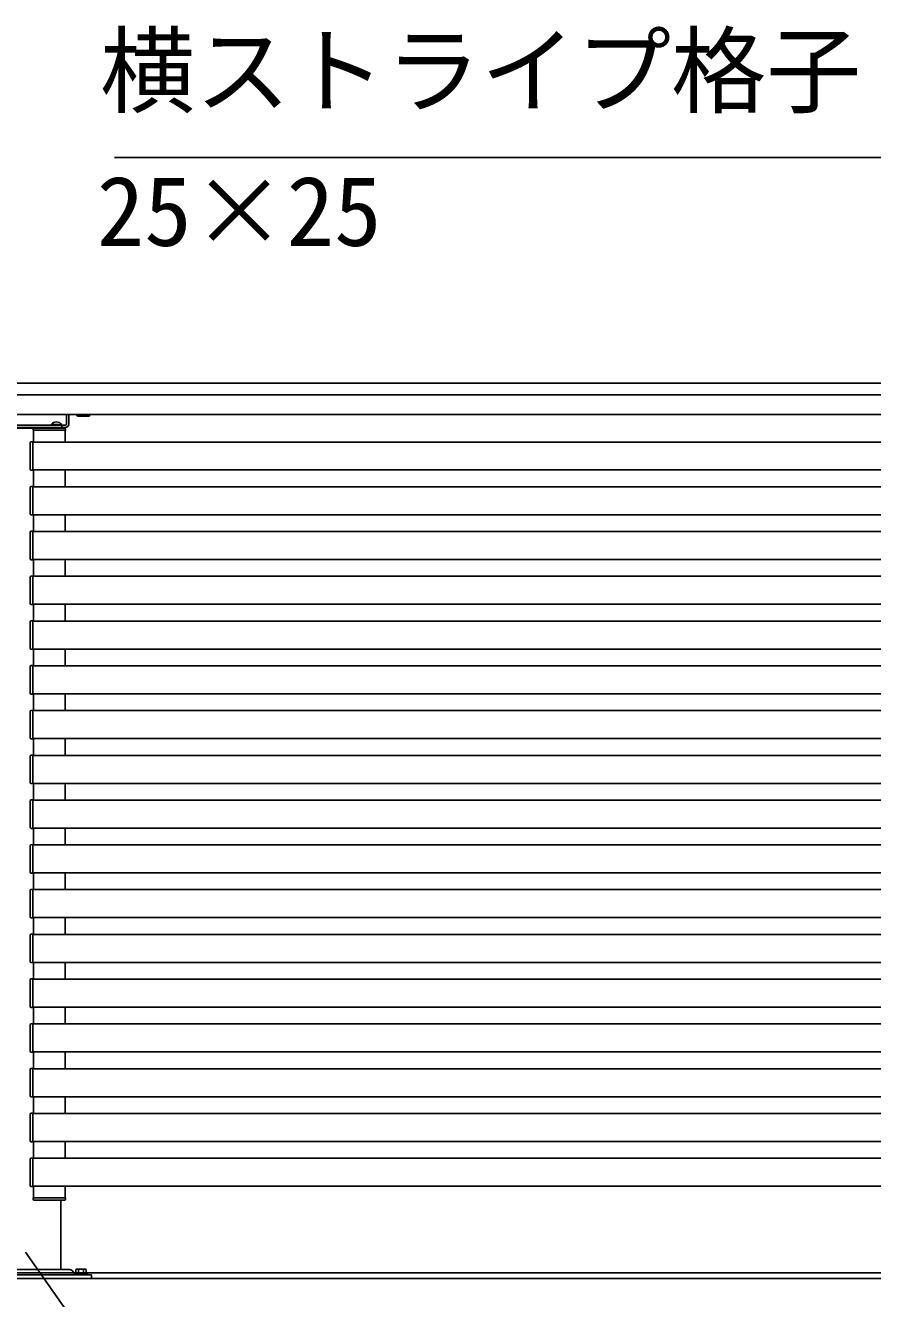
# Model space of a CAD drawing. Units: millimetres, scale not verified. Extents: x -4375 to 4375, y -6498 to 6472.
# Drawn here: x -9 to 748, y 784 to 1921 of the extents above; entities that cross this region are included whole.
import ezdxf
from ezdxf.enums import TextEntityAlignment as Align

# ---------------------------------------------------------------- set-up
doc = ezdxf.new("R2010")
doc.units = ezdxf.units.MM
doc.header["$LTSCALE"] = 30
doc.layers.add('0-3_YKK_A1', color=4, linetype='Continuous')
doc.layers.add('0-4_YKK_D', color=6, linetype='Continuous')
doc.styles.add('ＭＳ ゴシック', font='')
doc.styles.get('ＭＳ ゴシック').set_extended_font_data('MS Gothic')

msp = doc.modelspace()

# ---------------------------------------------------------------- linework, layer by layer
at = {"layer": '0-3_YKK_A1'}
for p, q in [((-1169.73, 1601.6), (1275.77, 1601.6)), ((-1169.73, 1591.1), (1275.77, 1591.1)), ((-1169.73, 1573.6), (1275.9, 1573.6)), ((27.77, 1565.1), (27.77, 1573.6)), ((27.77, 1565.1), (27.77, 1573.6)), ((29.77, 1565.1), (29.77, 1573.6)), ((29.77, 1565.1), (29.77, 1573.6)), ((37, 1572.75), (37, 1573.6)), ((37, 1572.75), (37, 1573.6)), ((37.77, 1572.3), (37, 1572.75)), ((37.77, 1572.3), (37, 1572.75)), ((37.77, 1572.3), (47.77, 1572.3)), ((47.77, 1572.3), (37.77, 1572.3)), ((39.89, 1572.75), (39.89, 1573.6)), ((39.89, 1572.75), (39.89, 1573.6)), ((45.66, 1572.75), (45.66, 1573.6)), ((45.66, 1572.75), (45.66, 1573.6)), ((47.77, 1572.3), (48.55, 1572.75)), ((47.77, 1572.3), (48.55, 1572.75)), ((48.55, 1572.75), (48.55, 1573.6)), ((48.55, 1572.75), (48.55, 1573.6)), ((26.77, 1564.1), (-41.23, 1564.1)), ((-41.23, 1564.1), (26.77, 1564.1)), ((-41.23, 1562.1), (26.77, 1562.1)), ((26.77, 1562.1), (-41.23, 1562.1)), ((-1.93, 1559.6), (-1.93, 1560.6)), ((-1.93, 1559.6), (26.97, 1559.6)), ((-1.73, 1549.1), (-1.73, 1559.6)), ((-0.93, 1561.6), (25.97, 1561.6)), ((14.02, 1564.61), (14.02, 1564.1)), ((14.02, 1564.1), (23.52, 1564.1)), ((23.52, 1564.1), (14.02, 1564.1)), ((23.52, 1564.61), (23.52, 1564.1)), ((23.77, 1562.1), (23.77, 1564.1)), ((23.77, 1564.1), (23.77, 1562.1)), ((23.77, 1564.1), (23.77, 1562.1)), ((26.77, 1549.1), (26.77, 1559.6)), ((26.97, 1560.6), (26.97, 1559.6)), ((-4.73, 1548.31), (-4.73, 1524.89)), ((1220.27, 1549.1), (-2.23, 1549.1)), ((-2.23, 1524.4), (-2.23, 1548.8)), ((-2.23, 1523.8), (-2.23, 1524.4)), ((-3.79, 1523.89), (-2.23, 1523.8)), ((1220.27, 1524.1), (-2.23, 1524.1)), ((-1.73, 1509.1), (-1.73, 1524.1)), ((26.77, 1509.1), (26.77, 1524.1)), ((-4.73, 1508.31), (-4.73, 1484.89)), ((1220.27, 1509.1), (-2.23, 1509.1)), ((-2.23, 1484.4), (-2.23, 1508.8)), ((-3.79, 1483.89), (-2.23, 1483.8)), ((-2.23, 1483.8), (-2.23, 1484.4)), ((1220.27, 1484.1), (-2.23, 1484.1)), ((-1.73, 1469.1), (-1.73, 1484.1)), ((26.77, 1469.1), (26.77, 1484.1)), ((-4.73, 1468.31), (-4.73, 1444.89)), ((1220.27, 1469.1), (-2.23, 1469.1)), ((-2.23, 1444.4), (-2.23, 1468.8)), ((-3.79, 1443.89), (-2.23, 1443.8)), ((-2.23, 1443.8), (-2.23, 1444.4)), ((1220.27, 1444.1), (-2.23, 1444.1)), ((-1.73, 1429.1), (-1.73, 1444.1)), ((26.77, 1429.1), (26.77, 1444.1)), ((-4.73, 1428.31), (-4.73, 1404.89)), ((1220.27, 1429.1), (-2.23, 1429.1)), ((-2.23, 1404.4), (-2.23, 1428.8)), ((-3.79, 1403.89), (-2.23, 1403.8)), ((-2.23, 1403.8), (-2.23, 1404.4)), ((1220.27, 1404.1), (-2.23, 1404.1)), ((-1.73, 1389.1), (-1.73, 1404.1)), ((26.77, 1389.1), (26.77, 1404.1)), ((-4.73, 1388.31), (-4.73, 1364.89)), ((1220.27, 1389.1), (-2.23, 1389.1)), ((-2.23, 1364.4), (-2.23, 1388.8)), ((-3.79, 1363.89), (-2.23, 1363.8)), ((-2.23, 1363.8), (-2.23, 1364.4)), ((1220.27, 1364.1), (-2.23, 1364.1)), ((-1.73, 1349.1), (-1.73, 1364.1)), ((26.77, 1349.1), (26.77, 1364.1)), ((-4.73, 1348.31), (-4.73, 1324.89)), ((1220.27, 1349.1), (-2.23, 1349.1)), ((-2.23, 1324.4), (-2.23, 1348.8)), ((-3.79, 1323.89), (-2.23, 1323.8)), ((-2.23, 1323.8), (-2.23, 1324.4)), ((1220.27, 1324.1), (-2.23, 1324.1)), ((-1.73, 1309.1), (-1.73, 1324.1)), ((26.77, 1309.1), (26.77, 1324.1)), ((-4.73, 1308.31), (-4.73, 1284.89)), ((1220.27, 1309.1), (-2.23, 1309.1)), ((-2.23, 1284.4), (-2.23, 1308.8)), ((-3.79, 1283.89), (-2.23, 1283.8)), ((-2.23, 1283.8), (-2.23, 1284.4)), ((1220.27, 1284.1), (-2.23, 1284.1)), ((-1.73, 1269.1), (-1.73, 1284.1)), ((26.77, 1269.1), (26.77, 1284.1)), ((-4.73, 1268.31), (-4.73, 1244.89)), ((1220.27, 1269.1), (-2.23, 1269.1)), ((-2.23, 1244.4), (-2.23, 1268.8)), ((-3.79, 1243.89), (-2.23, 1243.8)), ((-2.23, 1243.8), (-2.23, 1244.4)), ((1220.27, 1244.1), (-2.23, 1244.1)), ((-1.73, 1229.1), (-1.73, 1244.1)), ((26.77, 1229.1), (26.77, 1244.1)), ((1220.27, 1229.1), (-2.23, 1229.1)), ((-2.23, 1204.4), (-2.23, 1228.8)), ((-4.73, 1228.31), (-4.73, 1204.89)), ((-3.79, 1203.89), (-2.23, 1203.8)), ((-2.23, 1203.8), (-2.23, 1204.4)), ((1220.27, 1204.1), (-2.23, 1204.1)), ((-1.73, 1189.1), (-1.73, 1204.1)), ((26.77, 1189.1), (26.77, 1204.1)), ((-4.73, 1188.31), (-4.73, 1164.89)), ((1220.27, 1189.1), (-2.23, 1189.1)), ((-2.23, 1164.4), (-2.23, 1188.8)), ((-3.79, 1163.89), (-2.23, 1163.8)), ((-2.23, 1163.8), (-2.23, 1164.4)), ((1220.27, 1164.1), (-2.23, 1164.1)), ((-1.73, 1149.1), (-1.73, 1164.1)), ((26.77, 1149.1), (26.77, 1164.1)), ((1220.27, 1149.1), (-2.23, 1149.1)), ((-4.73, 1148.31), (-4.73, 1124.89)), ((-2.23, 1124.4), (-2.23, 1148.8)), ((-3.79, 1123.89), (-2.23, 1123.8)), ((-2.23, 1123.8), (-2.23, 1124.4)), ((1220.27, 1124.1), (-2.23, 1124.1)), ((-1.73, 1109.1), (-1.73, 1124.1)), ((26.77, 1109.1), (26.77, 1124.1)), ((-4.73, 1108.31), (-4.73, 1084.89)), ((1220.27, 1109.1), (-2.23, 1109.1)), ((-2.23, 1084.4), (-2.23, 1108.8)), ((-3.79, 1083.89), (-2.23, 1083.8)), ((-2.23, 1083.8), (-2.23, 1084.4)), ((1220.27, 1084.1), (-2.23, 1084.1)), ((-1.73, 1069.1), (-1.73, 1084.1)), ((26.77, 1069.1), (26.77, 1084.1)), ((-4.73, 1068.31), (-4.73, 1044.89)), ((1220.27, 1069.1), (-2.23, 1069.1)), ((-2.23, 1044.4), (-2.23, 1068.8)), ((-3.79, 1043.89), (-2.23, 1043.8)), ((-2.23, 1043.8), (-2.23, 1044.4)), ((1220.27, 1044.1), (-2.23, 1044.1)), ((-1.73, 1029.1), (-1.73, 1044.1)), ((26.77, 1029.1), (26.77, 1044.1)), ((-4.73, 1028.31), (-4.73, 1004.89)), ((1220.27, 1029.1), (-2.23, 1029.1)), ((-2.23, 1004.4), (-2.23, 1028.8)), ((-3.79, 1003.89), (-2.23, 1003.8)), ((-2.23, 1003.8), (-2.23, 1004.4)), ((1220.27, 1004.1), (-2.23, 1004.1)), ((-1.73, 989.1), (-1.73, 1004.1)), ((26.77, 989.1), (26.77, 1004.1)), ((-4.73, 988.31), (-4.73, 964.89)), ((1220.27, 989.1), (-2.23, 989.1)), ((-2.23, 964.4), (-2.23, 988.8)), ((-3.79, 963.89), (-2.23, 963.8)), ((-2.23, 963.8), (-2.23, 964.4)), ((1220.27, 964.1), (-2.23, 964.1)), ((-1.73, 949.1), (-1.73, 964.1)), ((26.77, 949.1), (26.77, 964.1)), ((-4.73, 948.31), (-4.73, 924.89)), ((1220.27, 949.1), (-2.23, 949.1)), ((-2.23, 924.4), (-2.23, 948.8)), ((-3.79, 923.89), (-2.23, 923.8)), ((-2.23, 923.8), (-2.23, 924.4)), ((1220.27, 924.1), (-2.23, 924.1)), ((-1.73, 909.1), (-1.73, 924.1)), ((26.77, 909.1), (26.77, 924.1)), ((-4.73, 908.31), (-4.73, 884.89)), ((1220.27, 909.1), (-2.23, 909.1)), ((-2.23, 884.4), (-2.23, 908.8)), ((-3.79, 883.89), (-2.23, 883.8)), ((-2.23, 883.8), (-2.23, 884.4)), ((1220.27, 884.1), (-2.23, 884.1)), ((-1.73, 873.58), (-1.73, 884.1)), ((-1.73, 873.58), (-1.73, 884.1)), ((22.77, 884.1), (22.77, 884.1)), ((26.77, 873.58), (26.77, 884.1)), ((26.77, 873.58), (26.77, 884.1)), ((-1.93, 873.6), (26.97, 873.6)), ((-1.93, 873.6), (-1.93, 872.6)), ((-1.93, 873.6), (26.97, 873.6)), ((-1.93, 873.6), (-1.93, 872.6)), ((-0.93, 871.6), (25.97, 871.6)), ((-0.93, 871.6), (25.97, 871.6)), ((22.77, 809.6), (22.77, 871.6)), ((26.97, 872.6), (26.97, 873.6)), ((26.97, 872.6), (26.97, 873.6)), ((-44.94, 809.6), (30.49, 809.6)), ((33.69, 807.75), (34.93, 805.6)), ((36.77, 810.1), (36.16, 809.74)), ((36.16, 806.6), (36.16, 809.74)), ((36.77, 810.1), (44.77, 810.1)), ((38.46, 806.6), (38.46, 809.74)), ((43.08, 806.6), (43.08, 809.74)), ((44.77, 810.1), (45.39, 809.74)), ((45.39, 806.6), (45.39, 809.74)), ((-1334.23, 806.6), (1314.77, 806.6)), ((-1334.23, 801.6), (1314.77, 801.6)), ((-1310.64, 806.6), (96.19, 806.6)), ((1296.19, 806.6), (-110.64, 806.6)), ((-64.73, 804.8), (50.27, 804.8)), ((-64.73, 801.6), (50.27, 801.6)), ((36.07, 806.6), (45.47, 806.6)), ((36.07, 805.6), (36.07, 806.6)), ((38.27, 806.6), (43.27, 806.6)), ((45.47, 806.6), (45.47, 805.6)), ((50.27, 804.8), (50.27, 801.6)), ((50.27, 804.8), (50.27, 801.6)), ((85.27, 806.6), (1300.27, 806.6))]:
    msp.add_line(p, q, dxfattribs=at)
for points in [[(-38.23, 1562.1), (23.77, 1562.1), (23.77, 1561.6), (-38.23, 1561.6)], [(23.77, 1562.1), (-38.23, 1562.1), (-38.23, 1561.6), (23.77, 1561.6)], [(46.77, 804.8), (34.77, 804.8), (34.77, 805.6), (46.77, 805.6)]]:
    msp.add_lwpolyline(points, close=True, dxfattribs=at)
for points in [[(14.02, 1564.61), (23.52, 1564.61), (23.52, 1564.1)], [(23.52, 1564.61), (14.02, 1564.61), (14.02, 1564.1)], [(-2.23, 1548.8), (-2.23, 1549.4), (-3.79, 1549.3)], [(-2.23, 1508.8), (-2.23, 1509.4), (-3.79, 1509.3)], [(-2.23, 1468.8), (-2.23, 1469.4), (-3.79, 1469.3)], [(-2.23, 1428.8), (-2.23, 1429.4), (-3.79, 1429.3)], [(-2.23, 1388.8), (-2.23, 1389.4), (-3.79, 1389.3)], [(-2.23, 1348.8), (-2.23, 1349.4), (-3.79, 1349.3)], [(-2.23, 1308.8), (-2.23, 1309.4), (-3.79, 1309.3)], [(-2.23, 1268.8), (-2.23, 1269.4), (-3.79, 1269.3)], [(-2.23, 1228.8), (-2.23, 1229.4), (-3.79, 1229.3)], [(-2.23, 1188.8), (-2.23, 1189.4), (-3.79, 1189.3)], [(-2.23, 1148.8), (-2.23, 1149.4), (-3.79, 1149.3)], [(-2.23, 1108.8), (-2.23, 1109.4), (-3.79, 1109.3)], [(-2.23, 1068.8), (-2.23, 1069.4), (-3.79, 1069.3)], [(-2.23, 1028.8), (-2.23, 1029.4), (-3.79, 1029.3)], [(-2.23, 988.8), (-2.23, 989.4), (-3.79, 989.3)], [(-2.23, 948.8), (-2.23, 949.4), (-3.79, 949.3)], [(-2.23, 908.8), (-2.23, 909.4), (-3.79, 909.3)]]:
    msp.add_lwpolyline(points, dxfattribs=at)
for centre, radius, start, end in [((38.44, 1574.86), 2.56, 235.61708, 304.38292), ((38.44, 1574.86), 2.56, 235.61708, 304.38292), ((42.77, 1581.85), 9.55, 252.41276, 287.58724), ((42.77, 1581.85), 9.55, 252.41276, 287.58724), ((47.1, 1574.86), 2.56, 235.61708, 304.38292), ((47.1, 1574.86), 2.56, 235.61708, 304.38292), ((-0.93, 1560.6), 1, 90, 180), ((18.77, 1561.33), 5.77, 34.65097, 145.34903), ((18.77, 1561.33), 5.77, 34.65097, 145.34903), ((25.97, 1560.6), 1, 0, 90), ((26.77, 1565.1), 1, 270, 0), ((26.77, 1565.1), 3, 270, 0), ((26.77, 1565.1), 1, 270, 0), ((26.77, 1565.1), 3, 270, 0), ((-3.73, 1548.31), 1, 93.5, 180), ((-3.73, 1524.89), 1, 180, 266.5), ((-3.73, 1508.31), 1, 93.5, 180), ((-3.73, 1484.89), 1, 180, 266.5), ((-3.73, 1468.31), 1, 93.5, 180), ((-3.73, 1444.89), 1, 180, 266.5), ((-3.73, 1428.31), 1, 93.5, 180), ((-3.73, 1404.89), 1, 180, 266.5), ((-3.73, 1388.31), 1, 93.5, 180), ((-3.73, 1364.89), 1, 180, 266.5), ((-3.73, 1348.31), 1, 93.5, 180), ((-3.73, 1324.89), 1, 180, 266.5), ((-3.73, 1308.31), 1, 93.5, 180), ((-3.73, 1284.89), 1, 180, 266.5), ((-3.73, 1268.31), 1, 93.5, 180), ((-3.73, 1244.89), 1, 180, 266.5), ((-3.73, 1228.31), 1, 93.5, 180), ((-3.73, 1204.89), 1, 180, 266.5), ((-3.73, 1188.31), 1, 93.5, 180), ((-3.73, 1164.89), 1, 180, 266.5), ((-3.73, 1148.31), 1, 93.5, 180), ((-3.73, 1124.89), 1, 180, 266.5), ((-3.73, 1108.31), 1, 93.5, 180), ((-3.73, 1084.89), 1, 180, 266.5), ((-3.73, 1068.31), 1, 93.5, 180), ((-3.73, 1044.89), 1, 180, 266.5), ((-3.73, 1028.31), 1, 93.5, 180), ((-3.73, 1004.89), 1, 180, 266.5), ((-3.73, 988.31), 1, 93.5, 180), ((-3.73, 964.89), 1, 180, 266.5), ((-3.73, 948.31), 1, 93.5, 180), ((-3.73, 924.89), 1, 180, 266.5), ((-3.73, 908.31), 1, 93.5, 180), ((-3.73, 884.89), 1, 180, 266.5), ((-0.93, 872.6), 1, 180, 270), ((-0.93, 872.6), 1, 180, 270), ((25.97, 872.6), 1, 270, 0), ((25.97, 872.6), 1, 270, 0), ((30.49, 805.9), 3.7, 30.00001, 90), ((37.31, 808.06), 2.04, 55.61575, 124.38425), ((40.77, 802.46), 7.64, 72.41205, 107.58795), ((44.24, 808.06), 2.04, 55.61575, 124.38425)]:
    msp.add_arc(centre, radius, start, end, dxfattribs=at)
at = {"layer": '0-4_YKK_D'}
for points in [[(960.86, 1564.93), (874.06, 1803.4), (70.79, 1803.4)], [(-8.72, 825.21), (235.65, 476.34), (648.33, 476.34)]]:
    msp.add_lwpolyline(points, dxfattribs=at)

# ---------------------------------------------------------------- texts
at = {"layer": '0-4_YKK_D', "style": 'ＭＳ ゴシック'}
for s, p in [('横ストライプ格子', (57.78, 1831.11)), ('25×25', (54.88, 1705.64))]:
    msp.add_text(s, height=62.32, dxfattribs=at).set_placement(p, align=Align.BOTTOM_LEFT)

doc.saveas('drawing.dxf')
